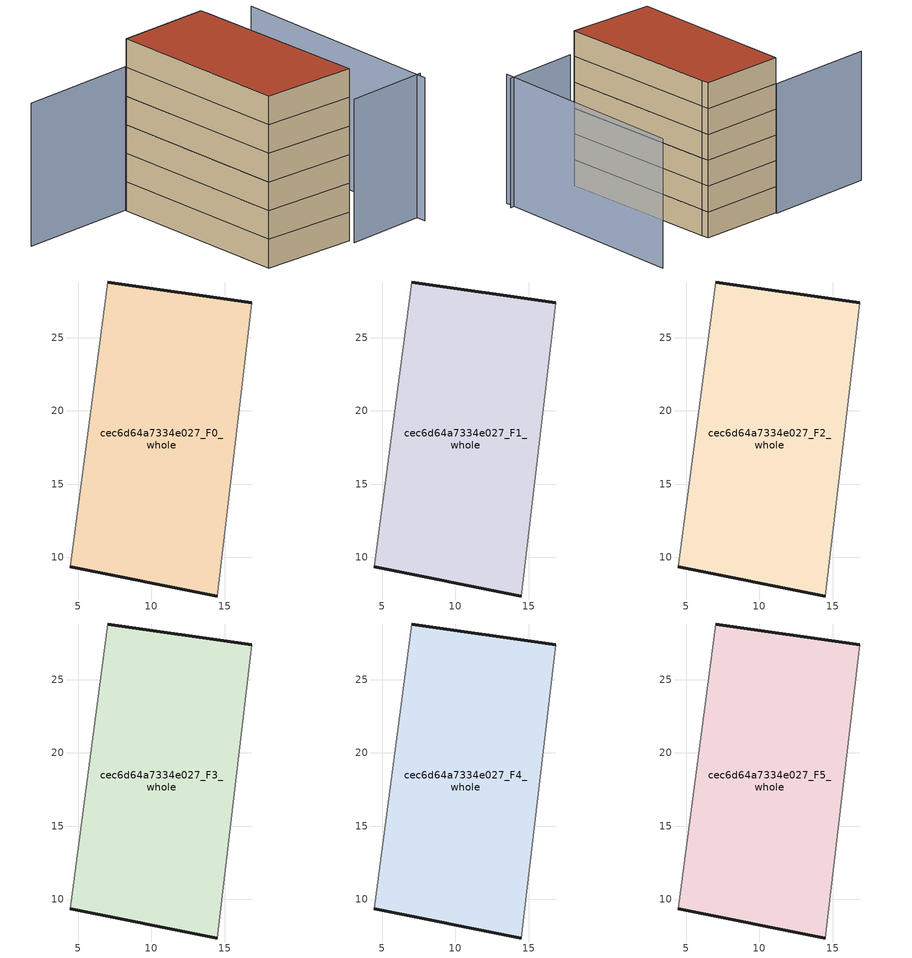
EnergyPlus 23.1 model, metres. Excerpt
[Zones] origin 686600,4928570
cec6d64a7334e027_F0_whole
 floor ground (EU_floor_Construction): 16.85,27.37 16.75,26.49 14.5,7.37 4.47,9.36 7.04,28.8 z0
 wall outside (EU_wall_Construction): 4.47,9.36 14.5,7.37 / 16.85,27.37 7.04,28.8 z0:3
 wall adiabatic (EU_wall_Construction): 7.04,28.8 4.47,9.36 / 14.5,7.37 16.75,26.49 16.85,27.37 z0:3
cec6d64a7334e027_F1_whole
 floor to cec6d64a7334e027_F0_whole (EU_floor_Construction): 16.85,27.37 16.75,26.49 14.5,7.37 4.47,9.36 7.04,28.8 z3
 wall outside (EU_wall_Construction): 4.47,9.36 14.5,7.37 / 16.85,27.37 7.04,28.8 z3:6
 wall adiabatic (EU_wall_Construction): 7.04,28.8 4.47,9.36 / 14.5,7.37 16.75,26.49 16.85,27.37 z3:6
cec6d64a7334e027_F2_whole
 floor to cec6d64a7334e027_F1_whole (EU_floor_Construction): 16.85,27.37 16.75,26.49 14.5,7.37 4.47,9.36 7.04,28.8 z6
 wall outside (EU_wall_Construction): 4.47,9.36 14.5,7.37 / 16.85,27.37 7.04,28.8 z6:9
 wall adiabatic (EU_wall_Construction): 7.04,28.8 4.47,9.36 / 14.5,7.37 16.75,26.49 16.85,27.37 z6:9
cec6d64a7334e027_F3_whole
 floor to cec6d64a7334e027_F2_whole (EU_floor_Construction): 16.85,27.37 16.75,26.49 14.5,7.37 4.47,9.36 7.04,28.8 z9
 wall outside (EU_wall_Construction): 4.47,9.36 14.5,7.37 / 16.85,27.37 7.04,28.8 z9:12
 wall adiabatic (EU_wall_Construction): 7.04,28.8 4.47,9.36 / 14.5,7.37 16.75,26.49 16.85,27.37 z9:12
cec6d64a7334e027_F4_whole
 floor to cec6d64a7334e027_F3_whole (EU_floor_Construction): 16.85,27.37 16.75,26.49 14.5,7.37 4.47,9.36 7.04,28.8 z12
 wall outside (EU_wall_Construction): 4.47,9.36 14.5,7.37 / 16.85,27.37 7.04,28.8 z12:15
 wall adiabatic (EU_wall_Construction): 7.04,28.8 4.47,9.36 / 14.5,7.37 16.75,26.49 16.85,27.37 z12:15
cec6d64a7334e027_F5_whole
 floor to cec6d64a7334e027_F4_whole (EU_floor_Construction): 16.85,27.37 16.75,26.49 14.5,7.37 4.47,9.36 7.04,28.8 z15
 wall outside (EU_wall_Construction): 4.47,9.36 14.5,7.37 / 16.85,27.37 7.04,28.8 z15:18
 wall adiabatic (EU_wall_Construction): 7.04,28.8 4.47,9.36 / 14.5,7.37 16.75,26.49 16.85,27.37 z15:18
 roof outside (EU_roof_Construction): 14.5,7.37 16.75,26.49 16.85,27.37 7.04,28.8 4.47,9.36 z18
shading: 22.77,4.65 26.27,28.58 / -5.49,30.62 7.06,28.96 / 7.06,28.96 4.47,9.36 / 23.41,5.68 14.43,6.74 z0:15
[Building]
EU S2 Campaign: North Axis=0; Terrain=City; Solar Distribution=FullExterior
[Site:Location]
Bologna: Latitude=44.5; Longitude=11.25; Time Zone=1; Elevation=37
[SizingPeriod:WeatherFileDays]
AnnualSizingPeriod: Begin Month=1; Begin Day of Month=1; End Month=12; End Day of Month=31; Day of Week for Start Day=Monday; Use Weather File Daylight Saving Period=No; Use Weather File Rain and Snow Indicators=No
[MATERIAL]
EU_InternalMass_Material: Roughness=MediumRough; Thickness=0.1; Conductivity=1; Density=1800; Specific Heat=900; Thermal Absorptance=0.9; Solar Absorptance=0.7; Visible Absorptance=0.7
[MATERIAL:NOMASS] Roughness=MediumRough; Thermal Absorptance=0.9; Solar Absorptance=0.7; Visible Absorptance=0.7
Name | Thermal Resistance
EU_wall_NoMass | 0.905828
EU_roof_NoMass | 0.37593
EU_floor_NoMass | 0.67114
[CONSTRUCTION]
EU_wall_Construction: EU_wall_NoMass
EU_roof_Construction: EU_roof_NoMass
EU_floor_Construction: EU_floor_NoMass
EU_InternalMass_Construction: EU_InternalMass_Material
[ZONE] Type=1; Multiplier=1; Ceiling Height=autocalculate; Floor Area=autocalculate; Part of Total Floor Area=Yes
Name | Volume
cec6d64a7334e027_F0_whole | 599.589
cec6d64a7334e027_F1_whole; cec6d64a7334e027_F2_whole; cec6d64a7334e027_F3_whole; cec6d64a7334e027_F4_whole; cec6d64a7334e027_F5_whole | 599.588
[INTERNALMASS] Construction=EU_InternalMass_Construction; Surface Area=189.667
Name | Zone or ZoneList
cec6d64a7334e027_F0_whole_EU_InternalMass | cec6d64a7334e027_F0_whole
cec6d64a7334e027_F1_whole_EU_InternalMass | cec6d64a7334e027_F1_whole
cec6d64a7334e027_F2_whole_EU_InternalMass | cec6d64a7334e027_F2_whole
cec6d64a7334e027_F3_whole_EU_InternalMass | cec6d64a7334e027_F3_whole
cec6d64a7334e027_F4_whole_EU_InternalMass | cec6d64a7334e027_F4_whole
cec6d64a7334e027_F5_whole_EU_InternalMass | cec6d64a7334e027_F5_whole
[OTHEREQUIPMENT] Fuel Type=Electricity; Design Level Calculation Method=Watts/Area; Power per Zone Floor Area=1; Fraction Latent=0; Fraction Radiant=0; Fraction Lost=0; Carbon Dioxide Generation Rate=0; EndUse Subcategory=EU_Step8_InternalGains
Name | Zone or ZoneList or Space or SpaceList | Schedule
EU_Step8_InternalGain_cec6d64a7334e027_F0_whole_f000 | cec6d64a7334e027_F0_whole | EU_Step8_GainSchedule_cec6d64a7334e027_F0_whole_f000
EU_Step8_InternalGain_cec6d64a7334e027_F1_whole_f000 | cec6d64a7334e027_F1_whole | EU_Step8_GainSchedule_cec6d64a7334e027_F1_whole_f000
EU_Step8_InternalGain_cec6d64a7334e027_F2_whole_f000 | cec6d64a7334e027_F2_whole | EU_Step8_GainSchedule_cec6d64a7334e027_F2_whole_f000
EU_Step8_InternalGain_cec6d64a7334e027_F3_whole_f000 | cec6d64a7334e027_F3_whole | EU_Step8_GainSchedule_cec6d64a7334e027_F3_whole_f000
EU_Step8_InternalGain_cec6d64a7334e027_F4_whole_f000 | cec6d64a7334e027_F4_whole | EU_Step8_GainSchedule_cec6d64a7334e027_F4_whole_f000
EU_Step8_InternalGain_cec6d64a7334e027_F5_whole_f000 | cec6d64a7334e027_F5_whole | EU_Step8_GainSchedule_cec6d64a7334e027_F5_whole_f000
[ZONEVENTILATION:DESIGNFLOWRATE] Schedule=EU_AlwaysOn; Design Flow Rate Calculation Method=AirChanges/Hour; Air Changes per Hour=0.73129; Ventilation Type=Natural; Fan Pressure Rise=0; Fan Total Efficiency=1; Constant Term Coefficient=1; Temperature Term Coefficient=0; Velocity Term Coefficient=0; Velocity Squared Term Coefficient=0; Minimum Indoor Temperature=-100; Maximum Indoor Temperature=100; Delta Temperature=-100; Minimum Outdoor Temperature=-100; Maximum Outdoor Temperature=100; Maximum Wind Speed=40
Name | Zone or ZoneList or Space or SpaceList
EU_ConstantAir_cec6d64a7334e027_F0_whole | cec6d64a7334e027_F0_whole
EU_ConstantAir_cec6d64a7334e027_F1_whole | cec6d64a7334e027_F1_whole
EU_ConstantAir_cec6d64a7334e027_F2_whole | cec6d64a7334e027_F2_whole
EU_ConstantAir_cec6d64a7334e027_F3_whole | cec6d64a7334e027_F3_whole
EU_ConstantAir_cec6d64a7334e027_F4_whole | cec6d64a7334e027_F4_whole
EU_ConstantAir_cec6d64a7334e027_F5_whole | cec6d64a7334e027_F5_whole
[HVACTEMPLATE:THERMOSTAT] Constant Heating Setpoint=20; Constant Cooling Setpoint=50
EU_HeatOnly_cec6d64a7334e027_F0_whole; EU_HeatOnly_cec6d64a7334e027_F1_whole; EU_HeatOnly_cec6d64a7334e027_F2_whole; EU_HeatOnly_cec6d64a7334e027_F3_whole; EU_HeatOnly_cec6d64a7334e027_F4_whole; EU_HeatOnly_cec6d64a7334e027_F5_whole
[HVACTEMPLATE:ZONE:IDEALLOADSAIRSYSTEM] System Availability Schedule=EU_AlwaysOn; Maximum Heating Supply Air Temperature=50; Minimum Cooling Supply Air Temperature=13; Maximum Heating Supply Air Humidity Ratio=0.0156; Minimum Cooling Supply Air Humidity Ratio=0.0077; Heating Limit=NoLimit; Cooling Limit=NoLimit; Heating Availability Schedule=EU_AlwaysOn; Cooling Availability Schedule=EU_CoolingOff; Dehumidification Control Type=ConstantSensibleHeatRatio; Cooling Sensible Heat Ratio=0.7; Dehumidification Setpoint=60; Humidification Control Type=None; Humidification Setpoint=30; Outdoor Air Method=None; Outdoor Air Flow Rate per Person=0.00944; Outdoor Air Flow Rate per Zone Floor Area=0; Outdoor Air Flow Rate per Zone=0; Demand Controlled Ventilation Type=None; Outdoor Air Economizer Type=NoEconomizer; Heat Recovery Type=None; Sensible Heat Recovery Effectiveness=0.7; Latent Heat Recovery Effectiveness=0.65
Name | Template Thermostat
cec6d64a7334e027_F0_whole | EU_HeatOnly_cec6d64a7334e027_F0_whole
cec6d64a7334e027_F1_whole | EU_HeatOnly_cec6d64a7334e027_F1_whole
cec6d64a7334e027_F2_whole | EU_HeatOnly_cec6d64a7334e027_F2_whole
cec6d64a7334e027_F3_whole | EU_HeatOnly_cec6d64a7334e027_F3_whole
cec6d64a7334e027_F4_whole | EU_HeatOnly_cec6d64a7334e027_F4_whole
cec6d64a7334e027_F5_whole | EU_HeatOnly_cec6d64a7334e027_F5_whole
[SIZING:ZONE] Zone Cooling Design Supply Air Temperature Input Method=SupplyAirTemperature; Zone Cooling Design Supply Air Temperature=13; Zone Heating Design Supply Air Temperature Input Method=SupplyAirTemperature; Zone Heating Design Supply Air Temperature=50; Zone Cooling Design Supply Air Humidity Ratio=0.008; Zone Heating Design Supply Air Humidity Ratio=0.008; Cooling Design Air Flow Method=DesignDay; Cooling Design Air Flow Rate=0; Cooling Minimum Air Flow per Zone Floor Area=0.000762; Cooling Minimum Air Flow=0; Cooling Minimum Air Flow Fraction=0.2; Heating Design Air Flow Method=DesignDay; Heating Design Air Flow Rate=0; Heating Maximum Air Flow per Zone Floor Area=0.002032; Heating Maximum Air Flow=0.141576; Heating Maximum Air Flow Fraction=0.3; Account for Dedicated Outdoor Air System=No; Dedicated Outdoor Air System Control Strategy=NeutralSupplyAir; Dedicated Outdoor Air Low Setpoint Temperature for Design=autosize; Dedicated Outdoor Air High Setpoint Temperature for Design=autosize; Zone Load Sizing Method=Sensible Load Only No Latent Load; Zone Latent Cooling Design Supply Air Humidity Ratio Input Method=HumidityRatioDifference; Zone Cooling Design Supply Air Humidity Ratio Difference=0.005; Zone Latent Heating Design Supply Air Humidity Ratio Input Method=HumidityRatioDifference; Zone Humidification Design Supply Air Humidity Ratio Difference=0.005
cec6d64a7334e027_F0_whole; cec6d64a7334e027_F1_whole; cec6d64a7334e027_F2_whole; cec6d64a7334e027_F3_whole; cec6d64a7334e027_F4_whole; cec6d64a7334e027_F5_whole
[SCHEDULE:CONSTANT]
Name | Hourly Value
EU_AlwaysOn | 1
EU_CoolingOff | 0
[SCHEDULE:FILE] Column Number=1; Rows to Skip at Top=0; Number of Hours of Data=8760; Column Separator=Comma; Interpolate to Timestep=No; Minutes per Item=60; Adjust Schedule for Daylight Savings=Yes
Name | File
EU_Step8_GainSchedule_cec6d64a7334e027_F0_whole_f000 | ../../schedules/cec6d64a7334e027/cec6d64a7334e027_F0_whole_f000_gain.csv
EU_Step8_GainSchedule_cec6d64a7334e027_F1_whole_f000 | ../../schedules/cec6d64a7334e027/cec6d64a7334e027_F1_whole_f000_gain.csv
EU_Step8_GainSchedule_cec6d64a7334e027_F2_whole_f000 | ../../schedules/cec6d64a7334e027/cec6d64a7334e027_F2_whole_f000_gain.csv
EU_Step8_GainSchedule_cec6d64a7334e027_F3_whole_f000 | ../../schedules/cec6d64a7334e027/cec6d64a7334e027_F3_whole_f000_gain.csv
EU_Step8_GainSchedule_cec6d64a7334e027_F4_whole_f000 | ../../schedules/cec6d64a7334e027/cec6d64a7334e027_F4_whole_f000_gain.csv
EU_Step8_GainSchedule_cec6d64a7334e027_F5_whole_f000 | ../../schedules/cec6d64a7334e027/cec6d64a7334e027_F5_whole_f000_gain.csv
